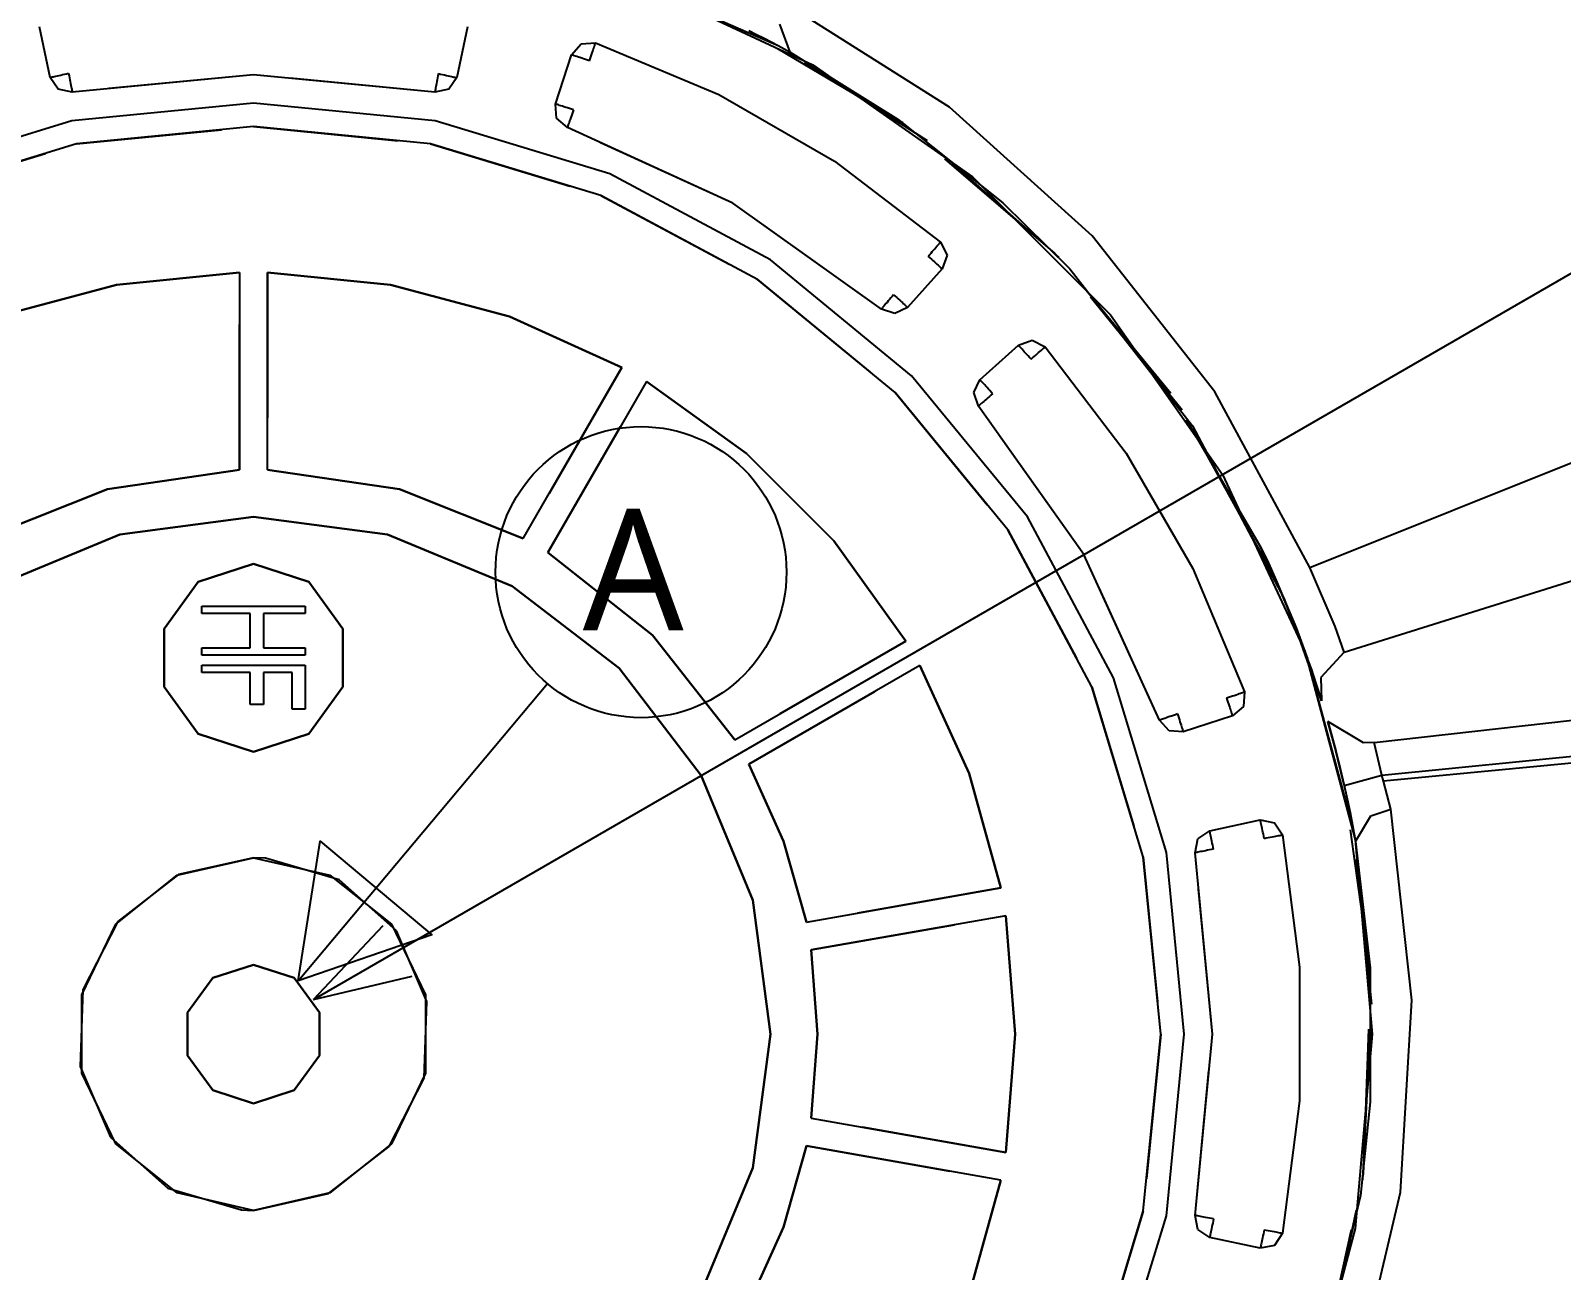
# Model space of a CAD drawing. Header units: metres. Extents: x 16 to 158, y 105 to 226.
# Drawn here: x 79.39 to 110.95, y 159.05 to 184.61 of the extents above; entities that cross this region are included whole.
import ezdxf

# ---------------------------------------------------------------- set-up
doc = ezdxf.new("R2010")
doc.units = ezdxf.units.M
doc.linetypes.add('DASHED', pattern=[4.5, 3, -1.5])
for name, color, linetype in [('DIM', 2, 'Continuous'), ('HIDDEN', 9, 'DASHED'), ('VISIBLE', 3, 'Continuous')]:
    doc.layers.add(name, color=color, linetype=linetype)
doc.styles.add('CHINESE', font='msjh.ttc')

msp = doc.modelspace()

# ---------------------------------------------------------------- linework, layer by layer
at = {"layer": 'DIM', "color": 2}
for p, q in [((85.22, 164.637), (140.065, 196.302)), ((84.901, 165.017), (90.043, 171.146)), ((85.22, 164.637), (86.652, 166.157)), ((85.22, 164.637), (87.252, 165.117))]:
    msp.add_line(p, q, dxfattribs=at)
msp.add_lwpolyline([(84.901, 165.017), (85.359, 167.897), (87.657, 165.968)], close=True, dxfattribs=at)
msp.add_circle((91.972, 173.444), 3, dxfattribs=at)
at = {"layer": 'HIDDEN'}
for p, q in [((94.817, 184.288), (91.489, 185.736)), ((88.395, 184.682), (88.173, 183.639)), ((97.374, 182.706), (93.991, 184.707)), ((90.737, 184.334), (91.036, 184.354)), ((91.036, 184.354), (93.576, 183.292)), ((94.509, 184.449), (94.797, 184.299)), ((90.211, 183.093), (90.541, 184.107)), ((90.541, 184.107), (90.737, 184.334)), ((97.878, 182.337), (94.817, 184.288)), ((79.956, 183.397), (79.791, 183.639)), ((80.244, 183.339), (79.956, 183.397)), ((83.982, 183.696), (80.244, 183.339)), ((87.721, 183.339), (83.982, 183.696)), ((88.008, 183.397), (87.721, 183.339)), ((88.173, 183.639), (88.008, 183.397)), ((90.233, 182.801), (90.211, 183.093)), ((93.576, 183.292), (95.96, 181.915)), ((90.453, 182.607), (90.233, 182.801)), ((80.333, 182.27), (83.982, 182.629)), ((83.982, 182.629), (87.632, 182.27)), ((93.869, 181.047), (90.453, 182.607)), ((100.515, 180.011), (97.374, 182.706)), ((76.823, 181.205), (80.333, 182.27)), ((87.632, 182.27), (91.141, 181.205)), ((100.594, 179.929), (97.878, 182.337)), ((95.96, 181.915), (98.15, 180.247)), ((91.141, 181.205), (94.375, 179.477)), ((96.928, 178.868), (93.869, 181.047)), ((99.43, 181.055), (100.815, 179.696)), ((98.15, 180.247), (98.283, 179.978)), ((98.283, 179.978), (98.184, 179.695)), ((103.134, 176.782), (100.515, 180.011)), ((102.899, 177.126), (100.594, 179.929)), ((81.16, 179.369), (83.691, 179.622)), ((83.691, 175.55), (83.691, 179.622)), ((84.273, 179.622), (84.273, 175.55)), ((84.273, 179.622), (86.804, 179.369)), ((98.184, 179.695), (97.47, 178.902)), ((78.703, 178.711), (81.16, 179.369)), ((86.804, 179.369), (89.262, 178.711)), ((94.375, 179.477), (97.21, 177.15)), ((89.262, 178.711), (91.58, 177.664)), ((97.206, 178.775), (96.928, 178.868)), ((97.47, 178.902), (97.206, 178.775)), ((98.962, 177.41), (99.755, 178.124)), ((99.755, 178.124), (100.038, 178.223)), ((100.038, 178.223), (100.307, 178.09)), ((100.307, 178.09), (101.975, 175.9)), ((91.58, 177.664), (89.544, 174.138)), ((98.834, 177.146), (98.962, 177.41)), ((90.048, 173.847), (92.084, 177.373)), ((92.084, 177.373), (94.15, 175.888)), ((97.21, 177.15), (99.537, 174.315)), ((98.928, 176.868), (98.834, 177.146)), ((104.736, 173.995), (102.899, 177.126)), ((101.106, 173.809), (98.928, 176.868)), ((105.069, 173.277), (103.134, 176.782)), ((94.15, 175.888), (95.948, 174.09)), ((101.975, 175.9), (103.352, 173.516)), ((83.691, 175.55), (80.972, 175.157)), ((86.993, 175.157), (84.273, 175.55)), ((80.972, 175.157), (78.42, 174.138)), ((89.544, 174.138), (86.993, 175.157)), ((81.223, 174.221), (83.982, 174.584)), ((83.982, 174.584), (86.742, 174.221)), ((99.537, 174.315), (101.265, 171.081)), ((78.651, 173.156), (81.223, 174.221)), ((86.742, 174.221), (89.313, 173.156)), ((95.948, 174.09), (97.433, 172.024)), ((104.736, 173.995), (104.909, 173.629)), ((105.066, 173.275), (104.736, 173.995)), ((82.843, 173.245), (83.982, 173.615)), ((83.982, 173.615), (85.122, 173.245)), ((92.207, 172.147), (90.048, 173.847)), ((102.667, 170.393), (101.106, 173.809)), ((104.909, 173.629), (105.072, 173.271)), ((103.352, 173.516), (104.414, 170.976)), ((82.139, 172.276), (82.843, 173.245)), ((85.122, 173.245), (85.826, 172.276)), ((89.313, 173.156), (91.521, 171.462)), ((105.246, 172.853), (105.066, 173.275)), ((105.455, 172.354), (105.069, 173.277)), ((105.072, 173.271), (105.479, 172.293)), ((82.916, 172.743), (85.048, 172.743)), ((82.916, 172.591), (82.916, 172.743)), ((85.048, 172.743), (85.048, 172.591)), ((105.23, 172.907), (105.776, 171.485)), ((105.478, 172.287), (105.246, 172.853)), ((83.914, 172.591), (82.916, 172.591)), ((83.914, 171.882), (83.914, 172.591)), ((84.186, 172.591), (84.186, 171.882)), ((85.048, 172.591), (84.186, 172.591)), ((106.005, 170.79), (105.455, 172.354)), ((82.139, 171.077), (82.139, 172.276)), ((85.826, 172.276), (85.826, 171.077)), ((93.907, 169.988), (92.207, 172.147)), ((105.478, 172.287), (105.479, 172.293)), ((105.717, 171.654), (105.478, 172.287)), ((105.479, 172.293), (105.717, 171.654)), ((82.916, 171.882), (83.914, 171.882)), ((82.916, 171.73), (82.916, 171.882)), ((85.048, 171.73), (82.916, 171.73)), ((84.186, 171.882), (85.048, 171.882)), ((85.048, 171.882), (85.048, 171.73)), ((97.433, 172.024), (93.907, 169.988)), ((82.916, 171.527), (85.048, 171.527)), ((82.916, 171.375), (82.916, 171.527)), ((85.048, 171.527), (85.048, 170.616)), ((91.521, 171.462), (93.216, 169.253)), ((94.198, 169.484), (97.724, 171.52)), ((97.724, 171.52), (98.738, 169.293)), ((106.661, 168.149), (105.717, 171.654)), ((105.776, 171.485), (105.781, 171.472)), ((83.914, 171.375), (82.916, 171.375)), ((83.914, 170.717), (83.914, 171.375)), ((84.186, 171.375), (84.186, 170.717)), ((84.776, 171.375), (84.186, 171.375)), ((84.776, 170.616), (84.776, 171.375)), ((82.843, 170.108), (82.139, 171.077)), ((85.826, 171.077), (85.122, 170.108)), ((101.265, 171.081), (102.33, 167.572)), ((84.186, 170.717), (83.914, 170.717)), ((85.048, 170.616), (84.776, 170.616)), ((104.167, 170.481), (103.153, 170.151)), ((102.86, 170.173), (102.667, 170.393)), ((103.153, 170.151), (102.86, 170.173)), ((106.279, 169.84), (106.133, 170.366)), ((83.982, 169.738), (82.843, 170.108)), ((85.122, 170.108), (83.982, 169.738)), ((106.473, 169.056), (106.279, 169.84)), ((106.301, 169.759), (106.364, 169.512)), ((93.216, 169.253), (94.281, 166.682)), ((94.912, 167.9), (94.198, 169.484)), ((98.738, 169.293), (99.393, 166.935)), ((107.018, 165.164), (106.473, 169.056)), ((106.475, 169.047), (106.522, 168.834)), ((104.742, 168.335), (105.037, 168.279)), ((105.037, 168.279), (105.203, 168.029)), ((106.594, 168.49), (106.708, 167.889)), ((103.399, 167.661), (103.457, 167.948)), ((103.457, 167.948), (103.699, 168.113)), ((105.203, 168.029), (105.553, 165.299)), ((107.043, 164.54), (106.661, 168.149)), ((95.383, 166.228), (94.912, 167.9)), ((103.756, 163.922), (103.399, 167.661)), ((83.982, 167.557), (82.437, 167.212)), ((84.23, 167.549), (83.982, 167.557)), ((85.748, 167.099), (84.23, 167.549)), ((102.33, 167.572), (102.689, 163.922)), ((82.437, 167.212), (81.185, 166.244)), ((86.931, 166.047), (85.748, 167.099)), ((94.281, 166.682), (94.644, 163.922)), ((99.393, 166.935), (95.383, 166.228)), ((95.484, 165.655), (99.494, 166.362)), ((99.494, 166.362), (99.685, 163.922)), ((81.185, 166.244), (80.464, 164.834)), ((87.555, 164.592), (86.931, 166.047)), ((95.614, 163.922), (95.484, 165.655)), ((83.142, 165.079), (83.982, 165.352)), ((83.982, 165.352), (84.823, 165.079)), ((105.553, 165.299), (105.553, 162.546)), ((106.869, 161.028), (107.018, 165.164)), ((80.464, 164.834), (80.41, 163.252)), ((82.622, 164.364), (83.142, 165.079)), ((84.823, 165.079), (85.342, 164.364)), ((87.501, 163.01), (87.555, 164.592)), ((106.854, 160.915), (107.043, 164.54)), ((82.622, 163.48), (82.622, 164.364)), ((85.342, 164.364), (85.342, 163.48)), ((94.644, 163.922), (94.281, 161.163)), ((95.484, 162.189), (95.614, 163.922)), ((99.685, 163.922), (99.494, 161.482)), ((102.689, 163.922), (102.33, 160.273)), ((103.399, 160.184), (103.756, 163.922)), ((80.41, 163.252), (81.033, 161.797)), ((83.142, 162.766), (82.622, 163.48)), ((85.342, 163.48), (84.823, 162.766)), ((86.779, 161.601), (87.501, 163.01)), ((83.982, 162.493), (83.142, 162.766)), ((84.823, 162.766), (83.982, 162.493)), ((105.553, 162.546), (105.203, 159.815)), ((107.009, 162.526), (106.81, 160.597)), ((99.494, 161.482), (95.484, 162.189)), ((81.033, 161.797), (82.216, 160.745)), ((94.912, 159.944), (95.383, 161.617)), ((95.383, 161.617), (99.393, 160.91)), ((85.527, 160.632), (86.779, 161.601)), ((94.281, 161.163), (93.216, 158.591)), ((105.978, 156.966), (106.869, 161.028)), ((82.216, 160.745), (83.734, 160.296)), ((99.393, 160.91), (98.738, 158.552)), ((106.1, 157.365), (106.854, 160.915)), ((83.982, 160.287), (85.527, 160.632)), ((83.734, 160.296), (83.982, 160.287)), ((102.33, 160.273), (101.265, 156.763)), ((103.457, 159.896), (103.399, 160.184)), ((94.198, 158.36), (94.912, 159.944)), ((103.699, 159.731), (103.457, 159.896)), ((104.742, 159.51), (103.699, 159.731)), ((105.203, 159.815), (105.037, 159.566)), ((105.037, 159.566), (104.742, 159.51))]:
    msp.add_line(p, q, dxfattribs=at)
at = {"layer": 'VISIBLE'}
for p, q in [((91.872, 185.6), (95.517, 183.901)), ((98.332, 183.032), (94.981, 185.148)), ((79.791, 183.639), (79.57, 184.682)), ((79.791, 183.639), (79.57, 184.682)), ((88.395, 184.682), (88.173, 183.639)), ((95.05, 184.163), (94.832, 184.741)), ((105.767, 173.542), (133.781, 184.775)), ((90.737, 184.334), (91.036, 184.354)), ((91.029, 184.333), (91.033, 184.345)), ((91.033, 184.345), (91.035, 184.352)), ((91.035, 184.352), (91.036, 184.354)), ((91.036, 184.354), (93.576, 183.292)), ((94.196, 184.607), (94.356, 184.527)), ((94.356, 184.527), (94.509, 184.449)), ((90.211, 183.093), (90.541, 184.107)), ((90.541, 184.107), (90.737, 184.334)), ((90.543, 184.107), (90.541, 184.107)), ((90.55, 184.104), (90.543, 184.107)), ((90.561, 184.101), (90.55, 184.104)), ((90.577, 184.095), (90.561, 184.101)), ((90.597, 184.089), (90.577, 184.095)), ((90.621, 184.081), (90.597, 184.089)), ((90.649, 184.072), (90.621, 184.081)), ((90.68, 184.062), (90.649, 184.072)), ((90.713, 184.051), (90.68, 184.062)), ((90.749, 184.039), (90.713, 184.051)), ((90.788, 184.027), (90.749, 184.039)), ((90.827, 184.014), (90.788, 184.027)), ((90.909, 183.987), (90.924, 184.028)), ((90.924, 184.028), (90.938, 184.069)), ((90.938, 184.069), (90.951, 184.108)), ((90.951, 184.108), (90.964, 184.146)), ((90.964, 184.146), (90.977, 184.182)), ((90.977, 184.182), (90.988, 184.216)), ((90.988, 184.216), (90.999, 184.247)), ((90.999, 184.247), (91.008, 184.274)), ((91.008, 184.274), (91.017, 184.298)), ((91.017, 184.298), (91.023, 184.318)), ((91.023, 184.318), (91.029, 184.333)), ((94.797, 184.299), (95.05, 184.163)), ((95.05, 184.163), (97.274, 182.777)), ((80.128, 183.711), (80.086, 183.702)), ((80.17, 183.72), (80.128, 183.711)), ((80.17, 183.72), (80.179, 183.677)), ((87.794, 183.72), (87.786, 183.677)), ((87.794, 183.72), (87.836, 183.711)), ((87.836, 183.711), (87.878, 183.702)), ((90.868, 184.001), (90.827, 184.014)), ((90.909, 183.987), (90.868, 184.001)), ((95.517, 183.901), (98.811, 181.594)), ((79.794, 183.64), (79.791, 183.639)), ((79.956, 183.397), (79.791, 183.639)), ((79.801, 183.641), (79.794, 183.64)), ((79.813, 183.644), (79.801, 183.641)), ((79.829, 183.647), (79.813, 183.644)), ((79.849, 183.651), (79.829, 183.647)), ((79.874, 183.657), (79.849, 183.651)), ((79.902, 183.663), (79.874, 183.657)), ((79.934, 183.669), (79.902, 183.663)), ((79.969, 183.677), (79.934, 183.669)), ((80.244, 183.339), (79.956, 183.397)), ((80.006, 183.685), (79.969, 183.677)), ((80.045, 183.693), (80.006, 183.685)), ((80.086, 183.702), (80.045, 183.693)), ((80.179, 183.677), (80.187, 183.635)), ((80.187, 183.635), (80.195, 183.594)), ((80.195, 183.594), (80.202, 183.555)), ((80.202, 183.555), (80.209, 183.517)), ((80.209, 183.517), (80.216, 183.482)), ((80.216, 183.482), (80.222, 183.451)), ((80.222, 183.451), (80.228, 183.422)), ((80.228, 183.422), (80.233, 183.397)), ((80.233, 183.397), (80.237, 183.377)), ((83.982, 183.696), (80.244, 183.339)), ((87.721, 183.339), (83.982, 183.696)), ((88.008, 183.397), (87.721, 183.339)), ((87.732, 183.397), (87.728, 183.377)), ((87.737, 183.422), (87.732, 183.397)), ((87.742, 183.451), (87.737, 183.422)), ((87.748, 183.482), (87.742, 183.451)), ((87.755, 183.517), (87.748, 183.482)), ((87.762, 183.555), (87.755, 183.517)), ((87.77, 183.594), (87.762, 183.555)), ((87.778, 183.635), (87.77, 183.594)), ((87.786, 183.677), (87.778, 183.635)), ((87.878, 183.702), (87.919, 183.693)), ((87.919, 183.693), (87.958, 183.685)), ((87.958, 183.685), (87.996, 183.677)), ((87.996, 183.677), (88.03, 183.669)), ((88.173, 183.639), (88.008, 183.397)), ((88.03, 183.669), (88.062, 183.663)), ((88.062, 183.663), (88.09, 183.657)), ((88.09, 183.657), (88.115, 183.651)), ((88.115, 183.651), (88.136, 183.647)), ((88.136, 183.647), (88.152, 183.644)), ((88.152, 183.644), (88.164, 183.641)), ((88.164, 183.641), (88.171, 183.64)), ((88.171, 183.64), (88.173, 183.639)), ((80.237, 183.377), (80.24, 183.36)), ((83.982, 183.114), (80.238, 182.745)), ((80.24, 183.36), (80.242, 183.349)), ((80.242, 183.349), (80.243, 183.341)), ((80.243, 183.341), (80.244, 183.339)), ((87.726, 182.745), (83.982, 183.114)), ((87.722, 183.349), (87.721, 183.341)), ((87.721, 183.341), (87.721, 183.339)), ((87.725, 183.36), (87.722, 183.349)), ((87.728, 183.377), (87.725, 183.36)), ((90.233, 182.801), (90.211, 183.093)), ((90.213, 183.092), (90.211, 183.093)), ((90.22, 183.09), (90.213, 183.092)), ((90.232, 183.086), (90.22, 183.09)), ((90.248, 183.081), (90.232, 183.086)), ((90.268, 183.075), (90.248, 183.081)), ((93.576, 183.292), (95.96, 181.915)), ((90.453, 182.607), (90.233, 182.801)), ((90.292, 183.067), (90.268, 183.075)), ((90.319, 183.058), (90.292, 183.067)), ((90.35, 183.048), (90.319, 183.058)), ((90.384, 183.037), (90.35, 183.048)), ((90.42, 183.025), (90.384, 183.037)), ((90.458, 183.013), (90.42, 183.025)), ((90.498, 183), (90.458, 183.013)), ((90.539, 182.987), (90.498, 183)), ((90.512, 182.778), (90.501, 182.745)), ((90.525, 182.814), (90.512, 182.778)), ((90.538, 182.852), (90.525, 182.814)), ((90.552, 182.892), (90.538, 182.852)), ((90.58, 182.973), (90.539, 182.987)), ((90.566, 182.932), (90.552, 182.892)), ((90.58, 182.973), (90.566, 182.932)), ((97.274, 182.777), (99.43, 181.055)), ((101.276, 180.377), (98.332, 183.032)), ((80.238, 182.745), (76.638, 181.653)), ((83.982, 182.629), (80.333, 182.27)), ((87.632, 182.27), (83.982, 182.629)), ((91.327, 181.653), (87.726, 182.745)), ((90.454, 182.609), (90.453, 182.607)), ((93.869, 181.047), (90.453, 182.607)), ((90.456, 182.616), (90.454, 182.609)), ((90.46, 182.627), (90.456, 182.616)), ((90.466, 182.643), (90.46, 182.627)), ((90.472, 182.663), (90.466, 182.643)), ((90.481, 182.687), (90.472, 182.663)), ((90.49, 182.714), (90.481, 182.687)), ((90.501, 182.745), (90.49, 182.714)), ((80.333, 182.27), (76.823, 181.205)), ((91.141, 181.205), (87.632, 182.27)), ((95.96, 181.915), (98.15, 180.247)), ((94.645, 179.88), (91.327, 181.653)), ((98.811, 181.594), (101.654, 178.751)), ((94.375, 179.477), (91.141, 181.205)), ((96.928, 178.868), (93.869, 181.047)), ((106.475, 171.793), (135.259, 180.819)), ((98.135, 180.23), (98.143, 180.239)), ((98.143, 180.239), (98.148, 180.245)), ((98.148, 180.245), (98.15, 180.247)), ((98.15, 180.247), (98.283, 179.978)), ((103.806, 177.161), (101.276, 180.377)), ((97.896, 179.954), (97.924, 179.987)), ((97.896, 179.954), (97.928, 179.925)), ((97.924, 179.987), (97.952, 180.019)), ((97.928, 179.925), (97.96, 179.896)), ((97.952, 180.019), (97.979, 180.051)), ((97.979, 180.051), (98.006, 180.081)), ((98.006, 180.081), (98.031, 180.11)), ((98.031, 180.11), (98.054, 180.137)), ((98.054, 180.137), (98.075, 180.161)), ((98.075, 180.161), (98.094, 180.183)), ((98.094, 180.183), (98.111, 180.202)), ((98.111, 180.202), (98.124, 180.218)), ((98.124, 180.218), (98.135, 180.23)), ((98.283, 179.978), (98.184, 179.695)), ((83.691, 179.622), (81.16, 179.369)), ((83.691, 179.622), (83.691, 175.55)), ((86.804, 179.369), (84.273, 179.622)), ((84.273, 175.55), (84.273, 179.622)), ((97.553, 177.493), (94.645, 179.88)), ((98.184, 179.695), (97.47, 178.902)), ((97.96, 179.896), (97.991, 179.868)), ((97.991, 179.868), (98.021, 179.841)), ((98.021, 179.841), (98.049, 179.816)), ((98.049, 179.816), (98.075, 179.792)), ((98.075, 179.792), (98.099, 179.771)), ((98.099, 179.771), (98.121, 179.751)), ((98.121, 179.751), (98.14, 179.734)), ((98.14, 179.734), (98.155, 179.72)), ((98.155, 179.72), (98.167, 179.709)), ((98.167, 179.709), (98.176, 179.701)), ((98.176, 179.701), (98.182, 179.696)), ((98.182, 179.696), (98.184, 179.695)), ((100.815, 179.696), (103.347, 176.46)), ((81.16, 179.369), (78.703, 178.711)), ((89.262, 178.711), (86.804, 179.369)), ((97.21, 177.15), (94.375, 179.477)), ((97.024, 178.979), (97.002, 178.954)), ((97.047, 179.006), (97.024, 178.979)), ((97.072, 179.034), (97.047, 179.006)), ((97.098, 179.065), (97.072, 179.034)), ((97.125, 179.096), (97.098, 179.065)), ((97.154, 179.129), (97.125, 179.096)), ((97.182, 179.162), (97.154, 179.129)), ((97.182, 179.162), (97.214, 179.132)), ((97.214, 179.132), (97.246, 179.104)), ((97.246, 179.104), (97.277, 179.076)), ((97.277, 179.076), (97.307, 179.049)), ((97.307, 179.049), (97.335, 179.024)), ((97.335, 179.024), (97.362, 179)), ((97.362, 179), (97.386, 178.978)), ((97.386, 178.978), (97.407, 178.959)), ((91.58, 177.664), (89.262, 178.711)), ((96.93, 178.87), (96.928, 178.868)), ((97.206, 178.775), (96.928, 178.868)), ((96.935, 178.876), (96.93, 178.87)), ((96.942, 178.885), (96.935, 178.876)), ((96.953, 178.897), (96.942, 178.885)), ((96.967, 178.913), (96.953, 178.897)), ((96.984, 178.932), (96.967, 178.913)), ((97.002, 178.954), (96.984, 178.932)), ((97.47, 178.902), (97.206, 178.775)), ((97.407, 178.959), (97.426, 178.942)), ((97.426, 178.942), (97.442, 178.928)), ((97.442, 178.928), (97.454, 178.917)), ((97.454, 178.917), (97.463, 178.909)), ((97.463, 178.909), (97.468, 178.904)), ((97.468, 178.904), (97.47, 178.902)), ((101.654, 178.751), (103.96, 175.457)), ((98.962, 177.41), (99.755, 178.124)), ((99.755, 178.124), (100.038, 178.223)), ((99.756, 178.122), (99.755, 178.124)), ((99.761, 178.117), (99.756, 178.122)), ((99.769, 178.108), (99.761, 178.117)), ((99.78, 178.095), (99.769, 178.108)), ((99.794, 178.08), (99.78, 178.095)), ((99.811, 178.061), (99.794, 178.08)), ((99.831, 178.039), (99.811, 178.061)), ((99.852, 178.015), (99.831, 178.039)), ((100.038, 178.223), (100.307, 178.09)), ((100.221, 178.015), (100.243, 178.034)), ((100.243, 178.034), (100.262, 178.051)), ((100.262, 178.051), (100.278, 178.065)), ((100.278, 178.065), (100.29, 178.075)), ((100.29, 178.075), (100.299, 178.083)), ((100.299, 178.083), (100.305, 178.088)), ((100.305, 178.088), (100.307, 178.09)), ((100.307, 178.09), (101.975, 175.9)), ((99.876, 177.989), (99.852, 178.015)), ((99.901, 177.961), (99.876, 177.989)), ((99.928, 177.931), (99.901, 177.961)), ((99.956, 177.9), (99.928, 177.931)), ((99.985, 177.868), (99.956, 177.9)), ((100.014, 177.836), (99.985, 177.868)), ((100.014, 177.836), (100.047, 177.864)), ((100.047, 177.864), (100.079, 177.892)), ((100.079, 177.892), (100.111, 177.92)), ((100.111, 177.92), (100.141, 177.946)), ((100.141, 177.946), (100.17, 177.971)), ((100.17, 177.971), (100.197, 177.994)), ((100.197, 177.994), (100.221, 178.015)), ((89.544, 174.138), (91.58, 177.664)), ((99.94, 174.585), (97.553, 177.493)), ((98.834, 177.146), (98.962, 177.41)), ((98.964, 177.408), (98.962, 177.41)), ((98.969, 177.403), (98.964, 177.408)), ((98.977, 177.394), (98.969, 177.403)), ((92.084, 177.373), (90.048, 173.847)), ((94.15, 175.888), (92.084, 177.373)), ((99.537, 174.315), (97.21, 177.15)), ((98.928, 176.868), (98.834, 177.146)), ((98.988, 177.382), (98.977, 177.394)), ((99.002, 177.366), (98.988, 177.382)), ((99.019, 177.347), (99.002, 177.366)), ((99.038, 177.326), (99.019, 177.347)), ((99.06, 177.302), (99.038, 177.326)), ((99.083, 177.275), (99.06, 177.302)), ((99.109, 177.247), (99.083, 177.275)), ((99.136, 177.217), (99.109, 177.247)), ((99.164, 177.186), (99.136, 177.217)), ((99.189, 177.094), (99.156, 177.066)), ((99.192, 177.154), (99.164, 177.186)), ((99.221, 177.122), (99.189, 177.094)), ((99.221, 177.122), (99.192, 177.154)), ((105.767, 173.542), (103.806, 177.161)), ((98.93, 176.87), (98.928, 176.868)), ((101.106, 173.809), (98.928, 176.868)), ((98.936, 176.875), (98.93, 176.87)), ((98.945, 176.882), (98.936, 176.875)), ((98.957, 176.893), (98.945, 176.882)), ((98.973, 176.907), (98.957, 176.893)), ((98.992, 176.924), (98.973, 176.907)), ((99.014, 176.943), (98.992, 176.924)), ((99.039, 176.964), (99.014, 176.943)), ((99.066, 176.987), (99.039, 176.964)), ((99.094, 177.012), (99.066, 176.987)), ((99.125, 177.038), (99.094, 177.012)), ((99.156, 177.066), (99.125, 177.038)), ((103.347, 176.46), (105.23, 172.907)), ((95.948, 174.09), (94.15, 175.888)), ((101.975, 175.9), (103.352, 173.516)), ((80.972, 175.157), (83.691, 175.55)), ((84.273, 175.55), (86.993, 175.157)), ((103.96, 175.457), (105.66, 171.812)), ((78.42, 174.138), (80.972, 175.157)), ((86.993, 175.157), (89.544, 174.138)), ((83.982, 174.584), (81.223, 174.221)), ((86.742, 174.221), (83.982, 174.584)), ((101.713, 171.267), (99.94, 174.585)), ((101.265, 171.081), (99.537, 174.315)), ((81.223, 174.221), (78.651, 173.156)), ((89.313, 173.156), (86.742, 174.221)), ((97.433, 172.024), (95.948, 174.09)), ((83.982, 173.615), (82.843, 173.245)), ((85.122, 173.245), (83.982, 173.615)), ((90.048, 173.847), (92.207, 172.147)), ((102.667, 170.393), (101.106, 173.809)), ((103.352, 173.516), (104.414, 170.976)), ((106.284, 172.326), (105.767, 173.542)), ((107.09, 169.931), (137.15, 173.304)), ((82.843, 173.245), (82.139, 172.276)), ((85.826, 172.276), (85.122, 173.245)), ((91.521, 171.462), (89.313, 173.156)), ((82.916, 172.591), (82.916, 172.743)), ((82.916, 172.743), (85.048, 172.743)), ((85.048, 172.743), (85.048, 172.591)), ((83.914, 172.591), (82.916, 172.591)), ((83.914, 171.882), (83.914, 172.591)), ((85.048, 172.591), (84.186, 172.591)), ((84.186, 172.591), (84.186, 171.882)), ((82.139, 172.276), (82.139, 171.077)), ((85.826, 171.077), (85.826, 172.276)), ((92.207, 172.147), (93.907, 169.988)), ((106.475, 171.793), (106.284, 172.326)), ((107.247, 169.26), (137.329, 172.226)), ((82.916, 171.73), (82.916, 171.882)), ((82.916, 171.882), (83.914, 171.882)), ((85.048, 171.73), (82.916, 171.73)), ((84.186, 171.882), (85.048, 171.882)), ((85.048, 171.882), (85.048, 171.73)), ((93.907, 169.988), (97.433, 172.024)), ((105.66, 171.812), (106.701, 167.928)), ((106.475, 171.793), (105.99, 171.27)), ((137.36, 172.025), (107.284, 169.134)), ((82.916, 171.375), (82.916, 171.527)), ((82.916, 171.527), (85.048, 171.527)), ((85.048, 171.527), (85.048, 170.616)), ((93.216, 169.253), (91.521, 171.462)), ((97.724, 171.52), (94.198, 169.484)), ((98.738, 169.293), (97.724, 171.52)), ((105.891, 171.144), (105.776, 171.485)), ((105.781, 171.472), (105.896, 171.131)), ((83.914, 171.375), (82.916, 171.375)), ((83.914, 170.717), (83.914, 171.375)), ((84.776, 171.375), (84.186, 171.375)), ((84.186, 171.375), (84.186, 170.717)), ((84.776, 170.616), (84.776, 171.375)), ((102.805, 167.666), (101.713, 171.267)), ((106.005, 170.79), (105.891, 171.144)), ((105.896, 171.131), (106.005, 170.79)), ((105.99, 171.27), (106.005, 170.79)), ((82.139, 171.077), (82.843, 170.108)), ((85.122, 170.108), (85.826, 171.077)), ((102.33, 167.572), (101.265, 171.081)), ((104.047, 170.85), (104.088, 170.864)), ((104.047, 170.85), (104.061, 170.808)), ((104.061, 170.808), (104.074, 170.767)), ((104.088, 170.864), (104.129, 170.878)), ((104.129, 170.878), (104.168, 170.891)), ((104.168, 170.891), (104.206, 170.904)), ((104.206, 170.904), (104.242, 170.917)), ((104.242, 170.917), (104.276, 170.928)), ((104.276, 170.928), (104.307, 170.939)), ((104.307, 170.939), (104.334, 170.948)), ((104.334, 170.948), (104.358, 170.957)), ((104.358, 170.957), (104.378, 170.963)), ((104.378, 170.963), (104.393, 170.969)), ((104.393, 170.969), (104.405, 170.973)), ((104.414, 170.976), (104.394, 170.677)), ((104.414, 170.976), (104.394, 170.677)), ((104.405, 170.973), (104.412, 170.975)), ((104.412, 170.975), (104.414, 170.976)), ((84.186, 170.717), (83.914, 170.717)), ((85.048, 170.616), (84.776, 170.616)), ((102.838, 170.452), (102.805, 170.441)), ((102.874, 170.465), (102.838, 170.452)), ((102.912, 170.478), (102.874, 170.465)), ((102.952, 170.492), (102.912, 170.478)), ((102.992, 170.506), (102.952, 170.492)), ((103.033, 170.52), (102.992, 170.506)), ((103.033, 170.52), (103.047, 170.479)), ((103.047, 170.479), (103.06, 170.438)), ((104.167, 170.481), (103.153, 170.151)), ((104.074, 170.767), (104.087, 170.728)), ((104.087, 170.728), (104.099, 170.69)), ((104.099, 170.69), (104.111, 170.653)), ((104.111, 170.653), (104.122, 170.62)), ((104.122, 170.62), (104.132, 170.589)), ((104.132, 170.589), (104.141, 170.561)), ((104.141, 170.561), (104.149, 170.537)), ((104.149, 170.537), (104.155, 170.517)), ((104.155, 170.517), (104.16, 170.501)), ((104.16, 170.501), (104.164, 170.49)), ((104.164, 170.49), (104.166, 170.483)), ((104.166, 170.483), (104.167, 170.481)), ((104.394, 170.677), (104.167, 170.481)), ((104.394, 170.677), (104.167, 170.481)), ((102.669, 170.394), (102.667, 170.393)), ((102.86, 170.173), (102.667, 170.393)), ((102.676, 170.396), (102.669, 170.394)), ((102.687, 170.4), (102.676, 170.396)), ((102.703, 170.406), (102.687, 170.4)), ((102.723, 170.413), (102.703, 170.406)), ((102.747, 170.421), (102.723, 170.413)), ((102.774, 170.43), (102.747, 170.421)), ((102.805, 170.441), (102.774, 170.43)), ((103.153, 170.151), (102.86, 170.173)), ((103.06, 170.438), (103.073, 170.398)), ((103.073, 170.398), (103.085, 170.36)), ((103.085, 170.36), (103.097, 170.324)), ((103.097, 170.324), (103.108, 170.29)), ((103.108, 170.29), (103.118, 170.259)), ((103.118, 170.259), (103.127, 170.232)), ((103.127, 170.232), (103.135, 170.208)), ((103.135, 170.208), (103.141, 170.188)), ((103.141, 170.188), (103.146, 170.172)), ((103.146, 170.172), (103.15, 170.16)), ((103.15, 170.16), (103.152, 170.154)), ((103.152, 170.154), (103.153, 170.151)), ((106.133, 170.366), (106.301, 169.759)), ((106.868, 169.926), (106.133, 170.366)), ((82.843, 170.108), (83.982, 169.738)), ((83.982, 169.738), (85.122, 170.108)), ((107.09, 169.931), (106.868, 169.926)), ((107.247, 169.26), (107.09, 169.931)), ((106.364, 169.512), (106.475, 169.047)), ((94.281, 166.682), (93.216, 169.253)), ((94.198, 169.484), (94.912, 167.9)), ((99.393, 166.935), (98.738, 169.293)), ((106.475, 169.047), (107.247, 169.26)), ((107.284, 169.134), (107.247, 169.26)), ((107.435, 168.557), (107.284, 169.134)), ((106.522, 168.834), (106.594, 168.49)), ((103.699, 168.113), (104.742, 168.335)), ((103.699, 168.113), (104.742, 168.335)), ((104.742, 168.335), (105.037, 168.279)), ((104.743, 168.333), (104.742, 168.335)), ((104.744, 168.325), (104.743, 168.333)), ((104.747, 168.314), (104.744, 168.325)), ((104.75, 168.297), (104.747, 168.314)), ((104.755, 168.277), (104.75, 168.297)), ((104.76, 168.252), (104.755, 168.277)), ((104.766, 168.224), (104.76, 168.252)), ((105.037, 168.279), (105.203, 168.029)), ((106.708, 167.889), (107.024, 168.42)), ((107.024, 168.42), (107.435, 168.557)), ((107.87, 164.618), (107.435, 168.557)), ((103.399, 167.661), (103.457, 167.948)), ((103.457, 167.948), (103.699, 168.113)), ((103.7, 168.111), (103.699, 168.113)), ((103.701, 168.104), (103.7, 168.111)), ((103.704, 168.092), (103.701, 168.104)), ((103.707, 168.076), (103.704, 168.092)), ((103.711, 168.055), (103.707, 168.076)), ((103.717, 168.03), (103.711, 168.055)), ((103.723, 168.002), (103.717, 168.03)), ((103.729, 167.97), (103.723, 168.002)), ((103.737, 167.936), (103.729, 167.97)), ((103.745, 167.899), (103.737, 167.936)), ((104.773, 168.192), (104.766, 168.224)), ((104.78, 168.157), (104.773, 168.192)), ((104.788, 168.12), (104.78, 168.157)), ((104.796, 168.081), (104.788, 168.12)), ((104.805, 168.04), (104.796, 168.081)), ((104.814, 167.998), (104.805, 168.04)), ((104.823, 167.956), (104.814, 167.998)), ((104.823, 167.956), (104.865, 167.964)), ((104.865, 167.964), (104.907, 167.972)), ((104.907, 167.972), (104.948, 167.98)), ((104.948, 167.98), (104.988, 167.988)), ((104.988, 167.988), (105.025, 167.995)), ((105.025, 167.995), (105.06, 168.002)), ((105.06, 168.002), (105.092, 168.008)), ((105.092, 168.008), (105.12, 168.013)), ((105.12, 168.013), (105.145, 168.018)), ((105.145, 168.018), (105.166, 168.022)), ((105.166, 168.022), (105.182, 168.025)), ((105.182, 168.025), (105.194, 168.028)), ((105.194, 168.028), (105.201, 168.029)), ((105.201, 168.029), (105.203, 168.029)), ((105.203, 168.029), (105.553, 165.299)), ((106.701, 167.928), (107.051, 163.922)), ((94.912, 167.9), (95.383, 166.228)), ((103.174, 163.922), (102.805, 167.666)), ((103.756, 163.922), (103.399, 167.661)), ((103.401, 167.661), (103.399, 167.661)), ((103.409, 167.663), (103.401, 167.661)), ((103.42, 167.665), (103.409, 167.663)), ((103.437, 167.668), (103.42, 167.665)), ((103.457, 167.672), (103.437, 167.668)), ((103.482, 167.677), (103.457, 167.672)), ((103.51, 167.682), (103.482, 167.677)), ((103.542, 167.688), (103.51, 167.682)), ((103.577, 167.695), (103.542, 167.688)), ((103.614, 167.702), (103.577, 167.695)), ((103.654, 167.71), (103.614, 167.702)), ((103.695, 167.718), (103.654, 167.71)), ((103.737, 167.726), (103.695, 167.718)), ((103.78, 167.734), (103.737, 167.726)), ((103.753, 167.859), (103.745, 167.899)), ((103.762, 167.818), (103.753, 167.859)), ((103.771, 167.776), (103.762, 167.818)), ((103.78, 167.734), (103.771, 167.776)), ((106.708, 167.889), (107.011, 165.287)), ((82.405, 167.197), (83.982, 167.557)), ((83.982, 167.557), (85.559, 167.197)), ((102.689, 163.922), (102.33, 167.572)), ((81.14, 166.189), (82.405, 167.197)), ((85.559, 167.197), (86.824, 166.189)), ((94.644, 163.922), (94.281, 166.682)), ((95.383, 166.228), (99.393, 166.935)), ((99.494, 166.362), (95.484, 165.655)), ((99.685, 163.922), (99.494, 166.362)), ((80.439, 164.731), (81.14, 166.189)), ((86.824, 166.189), (87.526, 164.731)), ((95.484, 165.655), (95.614, 163.922)), ((83.982, 165.352), (83.142, 165.079)), ((84.823, 165.079), (83.982, 165.352)), ((105.553, 165.299), (105.553, 162.546)), ((107.011, 165.287), (107.009, 162.526)), ((83.142, 165.079), (82.622, 164.364)), ((85.342, 164.364), (84.823, 165.079)), ((80.439, 163.113), (80.439, 164.731)), ((87.526, 164.731), (87.526, 163.113)), ((107.63, 160.66), (107.87, 164.618)), ((82.622, 164.364), (82.622, 163.48)), ((85.342, 163.48), (85.342, 164.364)), ((94.281, 161.163), (94.644, 163.922)), ((95.614, 163.922), (95.484, 162.189)), ((99.494, 161.482), (99.685, 163.922)), ((102.33, 160.273), (102.689, 163.922)), ((102.805, 160.178), (103.174, 163.922)), ((103.399, 160.184), (103.756, 163.922)), ((107.051, 163.922), (106.701, 159.916)), ((82.622, 163.48), (83.142, 162.766)), ((84.823, 162.766), (85.342, 163.48)), ((81.14, 161.656), (80.439, 163.113)), ((87.526, 163.113), (86.824, 161.656)), ((83.142, 162.766), (83.982, 162.493)), ((83.982, 162.493), (84.823, 162.766)), ((105.553, 162.546), (105.203, 159.815)), ((95.484, 162.189), (99.494, 161.482)), ((82.405, 160.647), (81.14, 161.656)), ((86.824, 161.656), (85.559, 160.647)), ((95.383, 161.617), (94.912, 159.944)), ((99.393, 160.91), (95.383, 161.617)), ((93.216, 158.591), (94.281, 161.163)), ((98.738, 158.552), (99.393, 160.91)), ((83.982, 160.287), (82.405, 160.647)), ((85.559, 160.647), (83.982, 160.287)), ((106.81, 160.597), (105.858, 156.6)), ((106.693, 156.678), (107.63, 160.66)), ((101.265, 156.763), (102.33, 160.273)), ((101.713, 156.578), (102.805, 160.178)), ((103.457, 159.896), (103.399, 160.184)), ((103.401, 160.183), (103.399, 160.184)), ((103.409, 160.182), (103.401, 160.183)), ((103.42, 160.18), (103.409, 160.182)), ((103.437, 160.177), (103.42, 160.18)), ((103.457, 160.173), (103.437, 160.177)), ((103.482, 160.168), (103.457, 160.173)), ((103.51, 160.162), (103.482, 160.168)), ((103.542, 160.156), (103.51, 160.162)), ((103.577, 160.15), (103.542, 160.156)), ((103.614, 160.142), (103.577, 160.15)), ((103.654, 160.135), (103.614, 160.142)), ((103.695, 160.127), (103.654, 160.135)), ((103.737, 160.119), (103.695, 160.127)), ((103.78, 160.111), (103.737, 160.119)), ((103.771, 160.068), (103.762, 160.026)), ((103.78, 160.111), (103.771, 160.068)), ((94.912, 159.944), (94.198, 158.36)), ((103.699, 159.731), (103.457, 159.896)), ((103.7, 159.734), (103.699, 159.731)), ((104.742, 159.51), (103.699, 159.731)), ((103.701, 159.741), (103.7, 159.734)), ((103.704, 159.753), (103.701, 159.741)), ((103.707, 159.769), (103.704, 159.753)), ((103.711, 159.789), (103.707, 159.769)), ((103.717, 159.814), (103.711, 159.789)), ((103.723, 159.842), (103.717, 159.814)), ((103.729, 159.874), (103.723, 159.842)), ((103.737, 159.909), (103.729, 159.874)), ((103.745, 159.946), (103.737, 159.909)), ((103.753, 159.985), (103.745, 159.946)), ((103.762, 160.026), (103.753, 159.985)), ((104.788, 159.724), (104.78, 159.687)), ((104.796, 159.764), (104.788, 159.724)), ((104.805, 159.804), (104.796, 159.764)), ((104.814, 159.846), (104.805, 159.804)), ((104.823, 159.889), (104.814, 159.846)), ((104.823, 159.889), (104.865, 159.881)), ((104.865, 159.881), (104.907, 159.872)), ((104.907, 159.872), (104.948, 159.865)), ((104.948, 159.865), (104.988, 159.857)), ((104.988, 159.857), (105.025, 159.85)), ((105.025, 159.85), (105.06, 159.843)), ((105.203, 159.815), (105.037, 159.566)), ((105.06, 159.843), (105.092, 159.837)), ((105.092, 159.837), (105.12, 159.831)), ((105.12, 159.831), (105.145, 159.826)), ((105.145, 159.826), (105.166, 159.822)), ((105.166, 159.822), (105.182, 159.819)), ((105.182, 159.819), (105.194, 159.817)), ((105.194, 159.817), (105.201, 159.816)), ((105.201, 159.816), (105.203, 159.815)), ((106.701, 159.916), (105.66, 156.032)), ((105.037, 159.566), (104.742, 159.51)), ((104.743, 159.512), (104.742, 159.51)), ((104.744, 159.519), (104.743, 159.512)), ((104.747, 159.531), (104.744, 159.519)), ((104.75, 159.547), (104.747, 159.531)), ((104.755, 159.568), (104.75, 159.547)), ((104.76, 159.592), (104.755, 159.568)), ((104.766, 159.621), (104.76, 159.592)), ((104.773, 159.652), (104.766, 159.621)), ((104.78, 159.687), (104.773, 159.652))]:
    msp.add_line(p, q, dxfattribs=at)

# ---------------------------------------------------------------- texts
at = {"layer": 'DIM', "color": 2, "style": 'CHINESE'}
msp.add_text('A', height=2.5, dxfattribs=at).set_placement((90.772, 172.244))

doc.saveas('drawing.dxf')
